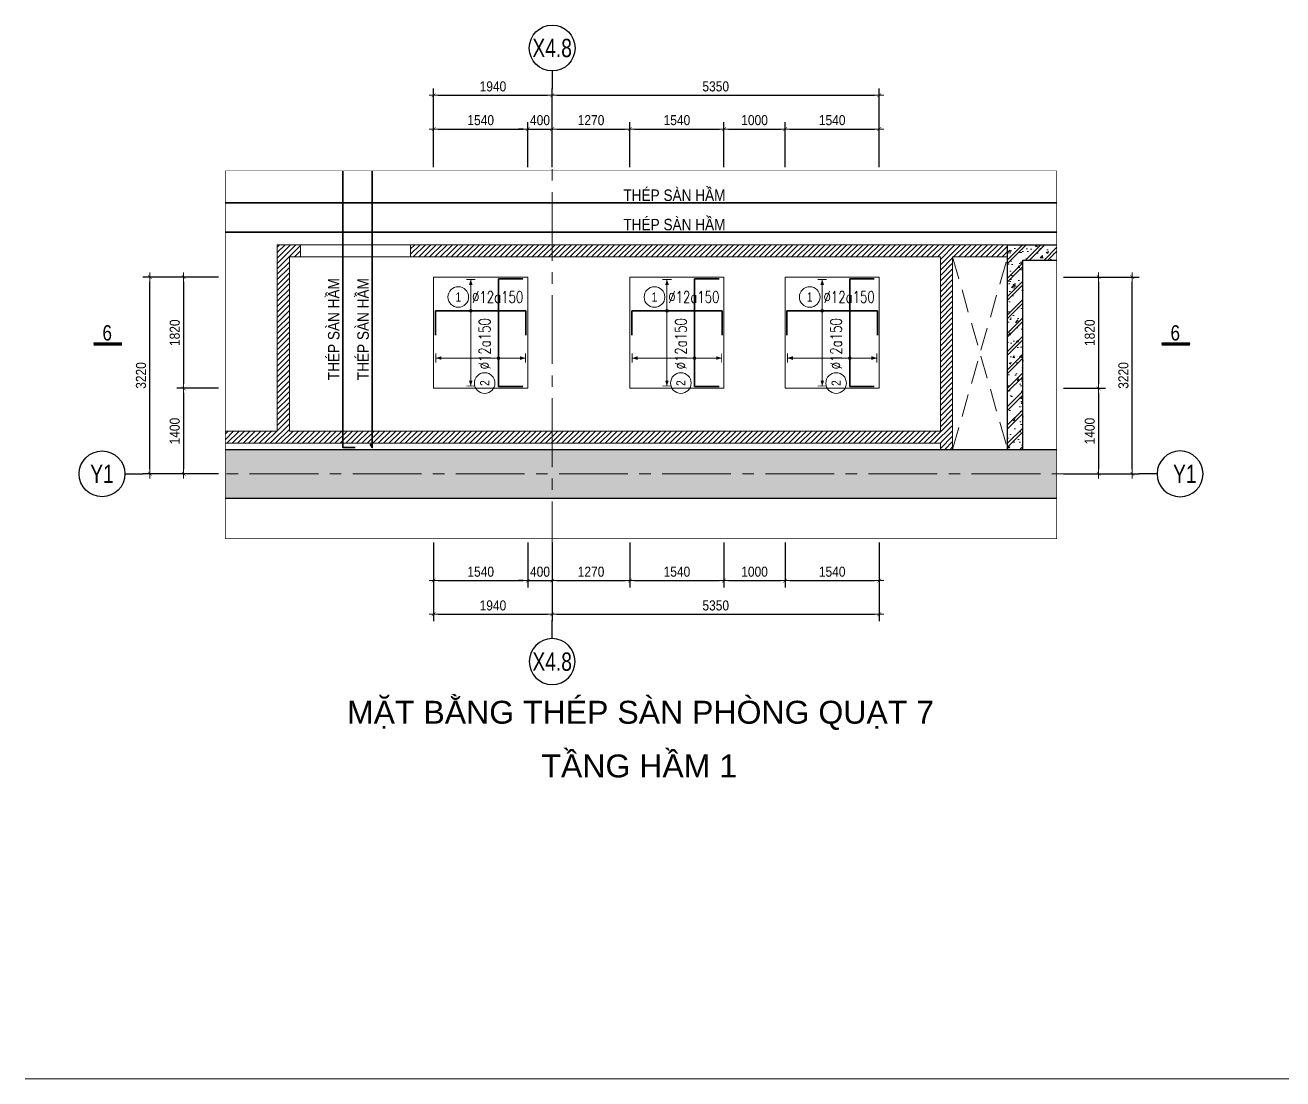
# Model space of a CAD drawing. Extents: x 517991 to 692152, y -83926 to 3506.
# Drawn here: x 638360 to 658936, y -62926 to -45683 of the extents above; entities that cross this region are included whole.
import ezdxf
from ezdxf.enums import TextEntityAlignment as Align

# ---------------------------------------------------------------- set-up
doc = ezdxf.new("R2010")
doc.units = 0
doc.header["$LTSCALE"] = 300
doc.header["$MEASUREMENT"] = 0
for name, pattern in [('CENTER2', [1.125, 0.75, -0.125, 0.125, -0.125]), ('DASHED2', [0.375, 0.25, -0.125]), ('HIDDEN', [0.375, 0.25, -0.125])]:
    doc.linetypes.add(name, pattern=pattern)
doc.layers.get('0').update_dxf_attribs({"linetype": 'CONTINUOUS'})
doc.layers.get('DEFPOINTS').update_dxf_attribs({"linetype": 'CONTINUOUS'})
for name, color, linetype, lineweight in [('00-TT.Dim', 8, 'CONTINUOUS', 13), ('B-CONTOUR2', 2, 'CONTINUOUS', 40), ('kata_thep - V', 2, 'CONTINUOUS', 35), ('NDC_S_AXIS', 5, 'CENTER2', 15), ('NDC_S_DIM', 1, 'CONTINUOUS', 15), ('NDC_S_OPENING', 5, 'DASHED2', 15), ('NDC_S_REBAR', 4, 'CONTINUOUS', 35), ('NDC_S_SLAB', 2, 'CONTINUOUS', 18), ('NDC_S_VN TEXT', 7, 'CONTINUOUS', 9), ('NDC_S_WALL', 6, 'CONTINUOUS', 25)]:
    doc.layers.add(name, color=color, linetype=linetype, lineweight=lineweight)
doc.layers.add('A-SYM', color=7, linetype='CONTINUOUS')
doc.styles.add('ARIAL', font='arial.ttf', dxfattribs={"width": 0.8})
doc.styles.add('Heerim', font='', dxfattribs={"width": 0.8})
doc.styles.add('NDC_ARIAL', font='arial.ttf', dxfattribs={"width": 0.85})
doc.styles.add('NDC_ROMANS', font='romans.shx', dxfattribs={"width": 0.8})
doc.styles.get("Standard").update_dxf_attribs({"font": 'arial.ttf'})
doc.styles.get('Heerim').set_extended_font_data('Dotum')
doc.dimstyles.new('NDC_1-75', dxfattribs={"dimscale": 75, "dimtxt": 2.2, "dimasz": 1, "dimexe": 1.5, "dimexo": 0, "dimgap": 0.8, "dimtad": 1, "dimdec": 0, "dimdsep": 46, "dimtxsty": 'NDC_ARIAL', "dimblk": 'DIMMARK', "dimcen": 49999.938995, "dimdle": 1.5, "dimclrd": 1, "dimclre": 1, "dimclrt": 3, "dimadec": 0, "dimazin": 0, "dimtfac": 1, "dimtdec": 0, "dimtix": 1, "dimtmove": 1, "dimatfit": 3, "dimfxl": 1, "dimarcsym": 0})
pattern_1 = [(50, (-137582.28, 2264.24), (358.63009, -31.37607), [37.5, -412.5]), (355, (-137582.28, 2264.24), (-69.37567, 376.09607), [30, -330]), (100.4514, (-137552.4, 2261.63), (289.25469, 344.71977), [31.8701, -350.57106]), (46.1842, (-137582.3, 2364.24), (533.62052, -82.7595), [56.25, -618.75]), (96.6356, (-137537.8, 2357.34), (467.33135, 487.05894), [47.80514, -525.8565]), (351.1842, (-137582.3, 2364.24), (467.33097, 487.0593), [45, -495]), (21, (-137532.28, 2339.24), (298.45353, -201.30945), [37.5, -412.5]), (326, (-137532.28, 2339.24), (121.65767, 362.57502), [30, -330]), (71.4514, (-137507.4, 2322.46), (420.11131, 161.26525), [31.8701, -350.57106]), (37.5, (-137582.28, 2264.24), (6.079928, 166.446927), [0, -326, 0, -335, 0, -331.25]), (7.5, (-137582.28, 2264.24), (131.53477, 197.205856), [0, -191, 0, -318.5, 0, -126.25]), (327.5, (-137693.78, 2264.24), (266.911218, -11.277436), [0, -125, 0, -390, 0, -517.5]), (317.5, (-137743.78, 2264.24), (291.593085, 50.05249), [0, -162.5, 0, -259, 0, -367.5]), (45, (-137582.28, 2264.24), (-150.26019, 150.26019), []), (45, (-137582.28, 2325.5), (-150.26019, 150.26019), [])]

# ---------------------------------------------------------------- blocks, each defined once
blk = doc.blocks.new('*U1')
for q in [(0, 0), (0, 2)]:
    blk.add_line((0, 4), q)
blk.add_circle((0, 9), 5)
at = {"style": 'Heerim', "width": 0.8}
blk.add_attdef('NO', text='', height=4, dxfattribs=at).set_placement((-0.01, 9.02), align=Align.MIDDLE_CENTER)
blk = doc.blocks.new('DIMMARK')
at = {"layer": 'NDC_S_DIM', "color": 1}
blk.add_line((-1.5, 0), (1, 0), dxfattribs=at)
at = {"layer": 'NDC_S_DIM', "color": 2, "const_width": 0.1}
blk.add_lwpolyline([(-0.42, -0.42), (0.42, 0.42)], dxfattribs=at)
blk = doc.blocks.new('*D766')
at = {"layer": 'DEFPOINTS', "color": 0, "transparency": 16777216}
for p in [(641526, -51626), (640953, -53026), (641526, -53026)]:
    blk.add_point(p, dxfattribs=at)
at = {"layer": 'NDC_S_DIM', "color": 1, "lineweight": -2, "transparency": 16777216}
for p, q in [((641526, -51626), (640840, -51626)), ((640953, -51701), (640953, -52951)), ((641526, -53026), (640840, -53026))]:
    blk.add_line(p, q, dxfattribs=at)
at = {"layer": 'NDC_S_DIM', "color": 1, "lineweight": -2, "transparency": 16777216, "xscale": 75, "yscale": 75, "zscale": 75}
for p, rotation in [((640953, -51626), 90), ((640953, -53026), 270)]:
    blk.add_blockref('DIMMARK', p, dxfattribs=dict(at, rotation=rotation))
at = {"layer": 'NDC_S_DIM', "color": 3, "transparency": 16777216, "insert": (640808, -52326), "char_height": 165, "attachment_point": 5, "rotation": 90, "style": 'NDC_ARIAL'}
blk.add_mtext('1400', dxfattribs=at)
blk = doc.blocks.new('*D767')
at = {"layer": 'DEFPOINTS', "color": 0, "transparency": 16777216}
for p in [(640401, -49806), (641526, -49806), (641526, -53026)]:
    blk.add_point(p, dxfattribs=at)
at = {"layer": 'NDC_S_DIM', "color": 1, "lineweight": -2, "transparency": 16777216}
for p, q in [((641526, -49806), (640288, -49806)), ((640401, -52951), (640401, -49881)), ((641526, -53026), (640288, -53026))]:
    blk.add_line(p, q, dxfattribs=at)
at = {"layer": 'NDC_S_DIM', "color": 1, "lineweight": -2, "transparency": 16777216, "xscale": 75, "yscale": 75, "zscale": 75}
for p, rotation in [((640401, -49806), 90), ((640401, -53026), 270)]:
    blk.add_blockref('DIMMARK', p, dxfattribs=dict(at, rotation=rotation))
at = {"layer": 'NDC_S_DIM', "color": 3, "transparency": 16777216, "insert": (640256, -51416), "char_height": 165, "attachment_point": 5, "rotation": 90, "style": 'NDC_ARIAL'}
blk.add_mtext('3220', dxfattribs=at)
blk = doc.blocks.new('*D768')
at = {"layer": 'DEFPOINTS', "color": 0, "transparency": 16777216}
for p in [(648253, -47383), (646983, -48006), (648253, -48006)]:
    blk.add_point(p, dxfattribs=at)
at = {"layer": 'NDC_S_DIM', "color": 1, "lineweight": -2, "transparency": 16777216}
for p, q in [((646983, -48006), (646983, -47270)), ((648253, -48006), (648253, -47270)), ((647058, -47383), (648178, -47383))]:
    blk.add_line(p, q, dxfattribs=at)
at = {"layer": 'NDC_S_DIM', "color": 1, "lineweight": -2, "transparency": 16777216, "xscale": 75, "yscale": 75, "zscale": 75, "rotation": 180}
blk.add_blockref('DIMMARK', (646983, -47383), dxfattribs=at)
at = {"layer": 'NDC_S_DIM', "color": 1, "lineweight": -2, "transparency": 16777216, "xscale": 75, "yscale": 75, "zscale": 75}
blk.add_blockref('DIMMARK', (648253, -47383), dxfattribs=at)
at = {"layer": 'NDC_S_DIM', "color": 3, "transparency": 16777216, "insert": (647618, -47238), "char_height": 165, "attachment_point": 5, "style": 'NDC_ARIAL'}
blk.add_mtext('1270', dxfattribs=at)
blk = doc.blocks.new('*D769')
at = {"layer": 'DEFPOINTS', "color": 0, "transparency": 16777216}
for p in [(652333, -46831), (646983, -48006), (652333, -48006)]:
    blk.add_point(p, dxfattribs=at)
at = {"layer": 'NDC_S_DIM', "color": 1, "lineweight": -2, "transparency": 16777216}
for p, q in [((646983, -48006), (646983, -46718)), ((647058, -46831), (652258, -46831)), ((652333, -48006), (652333, -46718))]:
    blk.add_line(p, q, dxfattribs=at)
at = {"layer": 'NDC_S_DIM', "color": 1, "lineweight": -2, "transparency": 16777216, "xscale": 75, "yscale": 75, "zscale": 75, "rotation": 180}
blk.add_blockref('DIMMARK', (646983, -46831), dxfattribs=at)
at = {"layer": 'NDC_S_DIM', "color": 1, "lineweight": -2, "transparency": 16777216, "xscale": 75, "yscale": 75, "zscale": 75}
blk.add_blockref('DIMMARK', (652333, -46831), dxfattribs=at)
at = {"layer": 'NDC_S_DIM', "color": 3, "transparency": 16777216, "insert": (649658, -46686), "char_height": 165, "attachment_point": 5, "style": 'NDC_ARIAL'}
blk.add_mtext('5350', dxfattribs=at)
blk = doc.blocks.new('*D770')
at = {"layer": 'DEFPOINTS', "color": 0, "transparency": 16777216}
for p in [(649793, -47383), (648253, -48006), (649793, -48006)]:
    blk.add_point(p, dxfattribs=at)
at = {"layer": 'NDC_S_DIM', "color": 1, "lineweight": -2, "transparency": 16777216}
for p, q in [((648253, -48006), (648253, -47270)), ((649793, -48006), (649793, -47270)), ((648328, -47383), (649718, -47383))]:
    blk.add_line(p, q, dxfattribs=at)
at = {"layer": 'NDC_S_DIM', "color": 1, "lineweight": -2, "transparency": 16777216, "xscale": 75, "yscale": 75, "zscale": 75, "rotation": 180}
blk.add_blockref('DIMMARK', (648253, -47383), dxfattribs=at)
at = {"layer": 'NDC_S_DIM', "color": 1, "lineweight": -2, "transparency": 16777216, "xscale": 75, "yscale": 75, "zscale": 75}
blk.add_blockref('DIMMARK', (649793, -47383), dxfattribs=at)
at = {"layer": 'NDC_S_DIM', "color": 3, "transparency": 16777216, "insert": (649023, -47238), "char_height": 165, "attachment_point": 5, "style": 'NDC_ARIAL'}
blk.add_mtext('1540', dxfattribs=at)
blk = doc.blocks.new('*D771')
at = {"layer": 'DEFPOINTS', "color": 0, "transparency": 16777216}
for p in [(650793, -47383), (649793, -48006), (650793, -48006)]:
    blk.add_point(p, dxfattribs=at)
at = {"layer": 'NDC_S_DIM', "color": 1, "lineweight": -2, "transparency": 16777216}
for p, q in [((649793, -48006), (649793, -47270)), ((650793, -48006), (650793, -47270)), ((649868, -47383), (650718, -47383))]:
    blk.add_line(p, q, dxfattribs=at)
at = {"layer": 'NDC_S_DIM', "color": 1, "lineweight": -2, "transparency": 16777216, "xscale": 75, "yscale": 75, "zscale": 75, "rotation": 180}
blk.add_blockref('DIMMARK', (649793, -47383), dxfattribs=at)
at = {"layer": 'NDC_S_DIM', "color": 1, "lineweight": -2, "transparency": 16777216, "xscale": 75, "yscale": 75, "zscale": 75}
blk.add_blockref('DIMMARK', (650793, -47383), dxfattribs=at)
at = {"layer": 'NDC_S_DIM', "color": 3, "transparency": 16777216, "insert": (650293, -47238), "char_height": 165, "attachment_point": 5, "style": 'NDC_ARIAL'}
blk.add_mtext('1000', dxfattribs=at)
blk = doc.blocks.new('*D772')
at = {"layer": 'DEFPOINTS', "color": 0, "transparency": 16777216}
for p in [(652333, -47383), (650793, -48006), (652333, -48006)]:
    blk.add_point(p, dxfattribs=at)
at = {"layer": 'NDC_S_DIM', "color": 1, "lineweight": -2, "transparency": 16777216}
for p, q in [((650793, -48006), (650793, -47270)), ((652333, -48006), (652333, -47270)), ((650868, -47383), (652258, -47383))]:
    blk.add_line(p, q, dxfattribs=at)
at = {"layer": 'NDC_S_DIM', "color": 1, "lineweight": -2, "transparency": 16777216, "xscale": 75, "yscale": 75, "zscale": 75, "rotation": 180}
blk.add_blockref('DIMMARK', (650793, -47383), dxfattribs=at)
at = {"layer": 'NDC_S_DIM', "color": 1, "lineweight": -2, "transparency": 16777216, "xscale": 75, "yscale": 75, "zscale": 75}
blk.add_blockref('DIMMARK', (652333, -47383), dxfattribs=at)
at = {"layer": 'NDC_S_DIM', "color": 3, "transparency": 16777216, "insert": (651563, -47238), "char_height": 165, "attachment_point": 5, "style": 'NDC_ARIAL'}
blk.add_mtext('1540', dxfattribs=at)
blk = doc.blocks.new('*D773')
at = {"layer": 'DEFPOINTS', "color": 0, "transparency": 16777216}
for p in [(646983, -47383), (646583, -48006), (646983, -48006)]:
    blk.add_point(p, dxfattribs=at)
at = {"layer": 'NDC_S_DIM', "color": 1, "lineweight": -2, "transparency": 16777216}
for p, q in [((646583, -48006), (646583, -47270)), ((646983, -48006), (646983, -47270)), ((646508, -47383), (646433, -47383)), ((646583, -47383), (646983, -47383)), ((647058, -47383), (647133, -47383))]:
    blk.add_line(p, q, dxfattribs=at)
at = {"layer": 'NDC_S_DIM', "color": 1, "lineweight": -2, "transparency": 16777216, "xscale": 75, "yscale": 75, "zscale": 75}
blk.add_blockref('DIMMARK', (646583, -47383), dxfattribs=at)
at = {"layer": 'NDC_S_DIM', "color": 1, "lineweight": -2, "transparency": 16777216, "xscale": 75, "yscale": 75, "zscale": 75, "rotation": 180}
blk.add_blockref('DIMMARK', (646983, -47383), dxfattribs=at)
at = {"layer": 'NDC_S_DIM', "color": 3, "transparency": 16777216, "insert": (646783, -47238), "char_height": 165, "attachment_point": 5, "style": 'NDC_ARIAL'}
blk.add_mtext('400', dxfattribs=at)
blk = doc.blocks.new('*D774')
at = {"layer": 'DEFPOINTS', "color": 0, "transparency": 16777216}
for p in [(646583, -47383), (645043, -48006), (646583, -48006)]:
    blk.add_point(p, dxfattribs=at)
at = {"layer": 'NDC_S_DIM', "color": 1, "lineweight": -2, "transparency": 16777216}
for p, q in [((645043, -48006), (645043, -47270)), ((646583, -48006), (646583, -47270)), ((645118, -47383), (646508, -47383))]:
    blk.add_line(p, q, dxfattribs=at)
at = {"layer": 'NDC_S_DIM', "color": 1, "lineweight": -2, "transparency": 16777216, "xscale": 75, "yscale": 75, "zscale": 75, "rotation": 180}
blk.add_blockref('DIMMARK', (645043, -47383), dxfattribs=at)
at = {"layer": 'NDC_S_DIM', "color": 1, "lineweight": -2, "transparency": 16777216, "xscale": 75, "yscale": 75, "zscale": 75}
blk.add_blockref('DIMMARK', (646583, -47383), dxfattribs=at)
at = {"layer": 'NDC_S_DIM', "color": 3, "transparency": 16777216, "insert": (645813, -47238), "char_height": 165, "attachment_point": 5, "style": 'NDC_ARIAL'}
blk.add_mtext('1540', dxfattribs=at)
blk = doc.blocks.new('*D775')
at = {"layer": 'DEFPOINTS', "color": 0, "transparency": 16777216}
for p in [(646983, -46831), (645043, -48006), (646983, -48006)]:
    blk.add_point(p, dxfattribs=at)
at = {"layer": 'NDC_S_DIM', "color": 1, "lineweight": -2, "transparency": 16777216}
for p, q in [((645043, -48006), (645043, -46718)), ((645118, -46831), (646908, -46831)), ((646983, -48006), (646983, -46718))]:
    blk.add_line(p, q, dxfattribs=at)
at = {"layer": 'NDC_S_DIM', "color": 1, "lineweight": -2, "transparency": 16777216, "xscale": 75, "yscale": 75, "zscale": 75, "rotation": 180}
blk.add_blockref('DIMMARK', (645043, -46831), dxfattribs=at)
at = {"layer": 'NDC_S_DIM', "color": 1, "lineweight": -2, "transparency": 16777216, "xscale": 75, "yscale": 75, "zscale": 75}
blk.add_blockref('DIMMARK', (646983, -46831), dxfattribs=at)
at = {"layer": 'NDC_S_DIM', "color": 3, "transparency": 16777216, "insert": (646013, -46686), "char_height": 165, "attachment_point": 5, "style": 'NDC_ARIAL'}
blk.add_mtext('1940', dxfattribs=at)
blk = doc.blocks.new('*D776')
at = {"layer": 'DEFPOINTS', "color": 0, "transparency": 16777216}
for p in [(641526, -49806), (640953, -51626), (641526, -51626)]:
    blk.add_point(p, dxfattribs=at)
at = {"layer": 'NDC_S_DIM', "color": 1, "lineweight": -2, "transparency": 16777216}
for p, q in [((641526, -49806), (640840, -49806)), ((640953, -49881), (640953, -51551)), ((641526, -51626), (640840, -51626))]:
    blk.add_line(p, q, dxfattribs=at)
at = {"layer": 'NDC_S_DIM', "color": 1, "lineweight": -2, "transparency": 16777216, "xscale": 75, "yscale": 75, "zscale": 75}
for p, rotation in [((640953, -49806), 90), ((640953, -51626), 270)]:
    blk.add_blockref('DIMMARK', p, dxfattribs=dict(at, rotation=rotation))
at = {"layer": 'NDC_S_DIM', "color": 3, "transparency": 16777216, "insert": (640808, -50716), "char_height": 165, "attachment_point": 5, "rotation": 90, "style": 'NDC_ARIAL'}
blk.add_mtext('1820', dxfattribs=at)
blk = doc.blocks.new('*D783')
at = {"layer": 'DEFPOINTS', "color": 0, "transparency": 16777216}
for p in [(646983, -54150), (648253, -54150), (648253, -54773)]:
    blk.add_point(p, dxfattribs=at)
at = {"layer": 'NDC_S_DIM', "color": 1, "lineweight": -2, "transparency": 16777216}
for p, q in [((646983, -54150), (646983, -54885)), ((648253, -54150), (648253, -54885)), ((647058, -54773), (648178, -54773))]:
    blk.add_line(p, q, dxfattribs=at)
at = {"layer": 'NDC_S_DIM', "color": 1, "lineweight": -2, "transparency": 16777216, "xscale": 75, "yscale": 75, "zscale": 75, "rotation": 180}
blk.add_blockref('DIMMARK', (646983, -54773), dxfattribs=at)
at = {"layer": 'NDC_S_DIM', "color": 1, "lineweight": -2, "transparency": 16777216, "xscale": 75, "yscale": 75, "zscale": 75}
blk.add_blockref('DIMMARK', (648253, -54773), dxfattribs=at)
at = {"layer": 'NDC_S_DIM', "color": 3, "transparency": 16777216, "insert": (647618, -54628), "char_height": 165, "attachment_point": 5, "style": 'NDC_ARIAL'}
blk.add_mtext('1270', dxfattribs=at)
blk = doc.blocks.new('*D784')
at = {"layer": 'DEFPOINTS', "color": 0, "transparency": 16777216}
for p in [(646983, -54150), (652333, -54150), (652333, -55324)]:
    blk.add_point(p, dxfattribs=at)
at = {"layer": 'NDC_S_DIM', "color": 1, "lineweight": -2, "transparency": 16777216}
for p, q in [((646983, -54150), (646983, -55437)), ((652333, -54150), (652333, -55437)), ((647058, -55324), (652258, -55324))]:
    blk.add_line(p, q, dxfattribs=at)
at = {"layer": 'NDC_S_DIM', "color": 1, "lineweight": -2, "transparency": 16777216, "xscale": 75, "yscale": 75, "zscale": 75, "rotation": 180}
blk.add_blockref('DIMMARK', (646983, -55324), dxfattribs=at)
at = {"layer": 'NDC_S_DIM', "color": 1, "lineweight": -2, "transparency": 16777216, "xscale": 75, "yscale": 75, "zscale": 75}
blk.add_blockref('DIMMARK', (652333, -55324), dxfattribs=at)
at = {"layer": 'NDC_S_DIM', "color": 3, "transparency": 16777216, "insert": (649658, -55180), "char_height": 165, "attachment_point": 5, "style": 'NDC_ARIAL'}
blk.add_mtext('5350', dxfattribs=at)
blk = doc.blocks.new('*D777')
at = {"layer": 'DEFPOINTS', "color": 0, "transparency": 16777216}
for p in [(648253, -54150), (649793, -54150), (649793, -54773)]:
    blk.add_point(p, dxfattribs=at)
at = {"layer": 'NDC_S_DIM', "color": 1, "lineweight": -2, "transparency": 16777216}
for p, q in [((648253, -54150), (648253, -54885)), ((649793, -54150), (649793, -54885)), ((648328, -54773), (649718, -54773))]:
    blk.add_line(p, q, dxfattribs=at)
at = {"layer": 'NDC_S_DIM', "color": 1, "lineweight": -2, "transparency": 16777216, "xscale": 75, "yscale": 75, "zscale": 75, "rotation": 180}
blk.add_blockref('DIMMARK', (648253, -54773), dxfattribs=at)
at = {"layer": 'NDC_S_DIM', "color": 1, "lineweight": -2, "transparency": 16777216, "xscale": 75, "yscale": 75, "zscale": 75}
blk.add_blockref('DIMMARK', (649793, -54773), dxfattribs=at)
at = {"layer": 'NDC_S_DIM', "color": 3, "transparency": 16777216, "insert": (649023, -54628), "char_height": 165, "attachment_point": 5, "style": 'NDC_ARIAL'}
blk.add_mtext('1540', dxfattribs=at)
blk = doc.blocks.new('*D778')
at = {"layer": 'DEFPOINTS', "color": 0, "transparency": 16777216}
for p in [(649793, -54150), (650793, -54150), (650793, -54773)]:
    blk.add_point(p, dxfattribs=at)
at = {"layer": 'NDC_S_DIM', "color": 1, "lineweight": -2, "transparency": 16777216}
for p, q in [((649793, -54150), (649793, -54885)), ((650793, -54150), (650793, -54885)), ((649868, -54773), (650718, -54773))]:
    blk.add_line(p, q, dxfattribs=at)
at = {"layer": 'NDC_S_DIM', "color": 1, "lineweight": -2, "transparency": 16777216, "xscale": 75, "yscale": 75, "zscale": 75, "rotation": 180}
blk.add_blockref('DIMMARK', (649793, -54773), dxfattribs=at)
at = {"layer": 'NDC_S_DIM', "color": 1, "lineweight": -2, "transparency": 16777216, "xscale": 75, "yscale": 75, "zscale": 75}
blk.add_blockref('DIMMARK', (650793, -54773), dxfattribs=at)
at = {"layer": 'NDC_S_DIM', "color": 3, "transparency": 16777216, "insert": (650293, -54628), "char_height": 165, "attachment_point": 5, "style": 'NDC_ARIAL'}
blk.add_mtext('1000', dxfattribs=at)
blk = doc.blocks.new('*D779')
at = {"layer": 'DEFPOINTS', "color": 0, "transparency": 16777216}
for p in [(650793, -54150), (652333, -54150), (652333, -54773)]:
    blk.add_point(p, dxfattribs=at)
at = {"layer": 'NDC_S_DIM', "color": 1, "lineweight": -2, "transparency": 16777216}
for p, q in [((650793, -54150), (650793, -54885)), ((652333, -54150), (652333, -54885)), ((650868, -54773), (652258, -54773))]:
    blk.add_line(p, q, dxfattribs=at)
at = {"layer": 'NDC_S_DIM', "color": 1, "lineweight": -2, "transparency": 16777216, "xscale": 75, "yscale": 75, "zscale": 75, "rotation": 180}
blk.add_blockref('DIMMARK', (650793, -54773), dxfattribs=at)
at = {"layer": 'NDC_S_DIM', "color": 1, "lineweight": -2, "transparency": 16777216, "xscale": 75, "yscale": 75, "zscale": 75}
blk.add_blockref('DIMMARK', (652333, -54773), dxfattribs=at)
at = {"layer": 'NDC_S_DIM', "color": 3, "transparency": 16777216, "insert": (651563, -54628), "char_height": 165, "attachment_point": 5, "style": 'NDC_ARIAL'}
blk.add_mtext('1540', dxfattribs=at)
blk = doc.blocks.new('*D780')
at = {"layer": 'DEFPOINTS', "color": 0, "transparency": 16777216}
for p in [(646583, -54150), (646983, -54150), (646983, -54773)]:
    blk.add_point(p, dxfattribs=at)
at = {"layer": 'NDC_S_DIM', "color": 1, "lineweight": -2, "transparency": 16777216}
for p, q in [((646583, -54150), (646583, -54885)), ((646983, -54150), (646983, -54885)), ((646508, -54773), (646433, -54773)), ((646583, -54773), (646983, -54773)), ((647058, -54773), (647133, -54773))]:
    blk.add_line(p, q, dxfattribs=at)
at = {"layer": 'NDC_S_DIM', "color": 1, "lineweight": -2, "transparency": 16777216, "xscale": 75, "yscale": 75, "zscale": 75}
blk.add_blockref('DIMMARK', (646583, -54773), dxfattribs=at)
at = {"layer": 'NDC_S_DIM', "color": 1, "lineweight": -2, "transparency": 16777216, "xscale": 75, "yscale": 75, "zscale": 75, "rotation": 180}
blk.add_blockref('DIMMARK', (646983, -54773), dxfattribs=at)
at = {"layer": 'NDC_S_DIM', "color": 3, "transparency": 16777216, "insert": (646783, -54628), "char_height": 165, "attachment_point": 5, "style": 'NDC_ARIAL'}
blk.add_mtext('400', dxfattribs=at)
blk = doc.blocks.new('*D781')
at = {"layer": 'DEFPOINTS', "color": 0, "transparency": 16777216}
for p in [(645043, -54150), (646583, -54150), (646583, -54773)]:
    blk.add_point(p, dxfattribs=at)
at = {"layer": 'NDC_S_DIM', "color": 1, "lineweight": -2, "transparency": 16777216}
for p, q in [((645043, -54150), (645043, -54885)), ((646583, -54150), (646583, -54885)), ((645118, -54773), (646508, -54773))]:
    blk.add_line(p, q, dxfattribs=at)
at = {"layer": 'NDC_S_DIM', "color": 1, "lineweight": -2, "transparency": 16777216, "xscale": 75, "yscale": 75, "zscale": 75, "rotation": 180}
blk.add_blockref('DIMMARK', (645043, -54773), dxfattribs=at)
at = {"layer": 'NDC_S_DIM', "color": 1, "lineweight": -2, "transparency": 16777216, "xscale": 75, "yscale": 75, "zscale": 75}
blk.add_blockref('DIMMARK', (646583, -54773), dxfattribs=at)
at = {"layer": 'NDC_S_DIM', "color": 3, "transparency": 16777216, "insert": (645813, -54628), "char_height": 165, "attachment_point": 5, "style": 'NDC_ARIAL'}
blk.add_mtext('1540', dxfattribs=at)
blk = doc.blocks.new('*D782')
at = {"layer": 'DEFPOINTS', "color": 0, "transparency": 16777216}
for p in [(645043, -54150), (646983, -54150), (646983, -55324)]:
    blk.add_point(p, dxfattribs=at)
at = {"layer": 'NDC_S_DIM', "color": 1, "lineweight": -2, "transparency": 16777216}
for p, q in [((645043, -54150), (645043, -55437)), ((646983, -54150), (646983, -55437)), ((645118, -55324), (646908, -55324))]:
    blk.add_line(p, q, dxfattribs=at)
at = {"layer": 'NDC_S_DIM', "color": 1, "lineweight": -2, "transparency": 16777216, "xscale": 75, "yscale": 75, "zscale": 75, "rotation": 180}
blk.add_blockref('DIMMARK', (645043, -55324), dxfattribs=at)
at = {"layer": 'NDC_S_DIM', "color": 1, "lineweight": -2, "transparency": 16777216, "xscale": 75, "yscale": 75, "zscale": 75}
blk.add_blockref('DIMMARK', (646983, -55324), dxfattribs=at)
at = {"layer": 'NDC_S_DIM', "color": 3, "transparency": 16777216, "insert": (646013, -55180), "char_height": 165, "attachment_point": 5, "style": 'NDC_ARIAL'}
blk.add_mtext('1940', dxfattribs=at)
blk = doc.blocks.new('*D786')
at = {"layer": 'DEFPOINTS', "color": 0, "transparency": 16777216}
for p in [(655347, -51626), (655347, -53026), (655921, -53026)]:
    blk.add_point(p, dxfattribs=at)
at = {"layer": 'NDC_S_DIM', "color": 1, "lineweight": -2, "transparency": 16777216}
for p, q in [((655347, -51626), (656033, -51626)), ((655921, -51701), (655921, -52951)), ((655347, -53026), (656033, -53026))]:
    blk.add_line(p, q, dxfattribs=at)
at = {"layer": 'NDC_S_DIM', "color": 1, "lineweight": -2, "transparency": 16777216, "xscale": 75, "yscale": 75, "zscale": 75}
for p, rotation in [((655921, -51626), 90), ((655921, -53026), 270)]:
    blk.add_blockref('DIMMARK', p, dxfattribs=dict(at, rotation=rotation))
at = {"layer": 'NDC_S_DIM', "color": 3, "transparency": 16777216, "insert": (655777, -52326), "char_height": 165, "attachment_point": 5, "rotation": 90, "style": 'NDC_ARIAL'}
blk.add_mtext('1400', dxfattribs=at)
blk = doc.blocks.new('*D787')
at = {"layer": 'DEFPOINTS', "color": 0, "transparency": 16777216}
for p in [(655347, -49806), (656473, -49806), (655347, -53026)]:
    blk.add_point(p, dxfattribs=at)
at = {"layer": 'NDC_S_DIM', "color": 1, "lineweight": -2, "transparency": 16777216}
for p, q in [((655347, -49806), (656585, -49806)), ((656473, -52951), (656473, -49881)), ((655347, -53026), (656585, -53026))]:
    blk.add_line(p, q, dxfattribs=at)
at = {"layer": 'NDC_S_DIM', "color": 1, "lineweight": -2, "transparency": 16777216, "xscale": 75, "yscale": 75, "zscale": 75}
for p, rotation in [((656473, -49806), 90), ((656473, -53026), 270)]:
    blk.add_blockref('DIMMARK', p, dxfattribs=dict(at, rotation=rotation))
at = {"layer": 'NDC_S_DIM', "color": 3, "transparency": 16777216, "insert": (656328, -51416), "char_height": 165, "attachment_point": 5, "rotation": 90, "style": 'NDC_ARIAL'}
blk.add_mtext('3220', dxfattribs=at)
blk = doc.blocks.new('*D785')
at = {"layer": 'DEFPOINTS', "color": 0, "transparency": 16777216}
for p in [(655347, -49806), (655347, -51626), (655921, -51626)]:
    blk.add_point(p, dxfattribs=at)
at = {"layer": 'NDC_S_DIM', "color": 1, "lineweight": -2, "transparency": 16777216}
for p, q in [((655347, -49806), (656033, -49806)), ((655921, -49881), (655921, -51551)), ((655347, -51626), (656033, -51626))]:
    blk.add_line(p, q, dxfattribs=at)
at = {"layer": 'NDC_S_DIM', "color": 1, "lineweight": -2, "transparency": 16777216, "xscale": 75, "yscale": 75, "zscale": 75}
for p, rotation in [((655921, -49806), 90), ((655921, -51626), 270)]:
    blk.add_blockref('DIMMARK', p, dxfattribs=dict(at, rotation=rotation))
at = {"layer": 'NDC_S_DIM', "color": 3, "transparency": 16777216, "insert": (655777, -50716), "char_height": 165, "attachment_point": 5, "rotation": 90, "style": 'NDC_ARIAL'}
blk.add_mtext('1820', dxfattribs=at)
blk = doc.blocks.new('*U788')
h = blk.add_hatch(color=1)
edge = h.paths.add_edge_path()
edge.add_arc((0, 0), 0.3, 0, 360)
at = {"layer": 'NDC_S_DIM', "color": 1}
for q in [(0, 6.84), (0, -16.42)]:
    blk.add_line((0, 0), q, dxfattribs=at)
for points in [[(-1, 6.84, 0.2, 0.2, 0), (1, 6.84, 0, 0, 0)], [(-1, -16.42, 0.2, 0.2, 0), (1, -16.42, 0, 0, 0)]]:
    blk.add_lwpolyline(points, format="xyseb", dxfattribs=at)
at = {"layer": 'NDC_S_DIM'}
blk.add_circle((-2.72, 3), 2.25, dxfattribs=at)
at = {"layer": 'NDC_S_DIM', "color": 1}
blk.add_circle((0, 0), 0.3, dxfattribs=at)
for points in [[(-0.4, 5.64), (0, 6.84), (0.4, 5.64)], [(-0.4, -15.22), (0, -16.42), (0.4, -15.22)]]:
    blk.add_solid(points, dxfattribs=at)
at = {"layer": 'NDC_S_REBAR'}
for p, q in [((0, 0), (-7.7, 0)), ((-7.7, 0), (-7.7, -5.33)), ((0, 0), (12.03, 0)), ((12.03, 0), (12.03, -5.33))]:
    blk.add_line(p, q, dxfattribs=at)
at = {"layer": 'NDC_S_VN TEXT', "style": 'ARIAL', "width": 0.8}
blk.add_attdef('KHT', text='', height=2, dxfattribs=at).set_placement((-2.72, 3), align=Align.MIDDLE_CENTER)
at = {"layer": 'NDC_S_VN TEXT', "color": 3, "style": 'NDC_ROMANS', "width": 0.75}
blk.add_attdef('DKT', (0.28, 1.75), '', height=2.5, dxfattribs=at)
blk = doc.blocks.new('*U789')
h = blk.add_hatch(color=1)
edge = h.paths.add_edge_path()
edge.add_arc((0, 0), 0.3, 0, 360)
at = {"layer": 'NDC_S_DIM', "color": 1}
for q in [(0, 13.63), (0, -5.9)]:
    blk.add_line((0, 0), q, dxfattribs=at)
for points in [[(-1, 13.63, 0.2, 0.2, 0), (1, 13.63, 0, 0, 0)], [(-1, -5.9, 0.2, 0.2, 0), (1, -5.9, 0, 0, 0)]]:
    blk.add_lwpolyline(points, format="xyseb", dxfattribs=at)
at = {"layer": 'NDC_S_DIM'}
blk.add_circle((-5.46, 3), 2.25, dxfattribs=at)
at = {"layer": 'NDC_S_DIM', "color": 1}
blk.add_circle((0, 0), 0.3, dxfattribs=at)
for points in [[(-0.4, 12.43), (0, 13.63), (0.4, 12.43)], [(-0.4, -4.7), (0, -5.9), (0.4, -4.7)]]:
    blk.add_solid(points, dxfattribs=at)
at = {"layer": 'NDC_S_REBAR'}
for p, q in [((0, 0), (-6.2, 0)), ((-6.2, 0), (-6.2, -5.33)), ((0, 0), (17.27, 0)), ((17.27, 0), (17.27, -5.33))]:
    blk.add_line(p, q, dxfattribs=at)
at = {"layer": 'NDC_S_VN TEXT', "style": 'ARIAL', "width": 0.8}
blk.add_attdef('KHT', text='', height=2, dxfattribs=at).set_placement((-5.46, 3), align=Align.MIDDLE_CENTER)
at = {"layer": 'NDC_S_VN TEXT', "color": 3, "style": 'NDC_ROMANS', "width": 0.75}
blk.add_attdef('DKT', (-2.46, 1.75), '', height=2.5, dxfattribs=at)
blk = doc.blocks.new('*U340')
at = {"color": 0, "linetype": 'ByBlock', "lineweight": -2}
blk.add_line((-3.65, 0), (1, 0), dxfattribs=at)
at = {"ltscale": 0.005, "const_width": 0.5}
blk.add_lwpolyline([(1, 0), (-3.65, 0)], dxfattribs=at)
at = {"color": 0, "linetype": 'ByBlock', "lineweight": -2, "style": 'ARIAL', "width": 0.8}
blk.add_attdef('DETAIL', text='', height=2.5, dxfattribs=at).set_placement((-0.64, 1.82), align=Align.MIDDLE_RIGHT)

msp = doc.modelspace()

# ---------------------------------------------------------------- hatches: boundary and pattern name
at = {"layer": '00-TT.Dim'}
h = msp.add_hatch(dxfattribs=at)
h.set_pattern_fill('ANSI31', color=256, scale=500)
h.set_pattern_definition([(45, (-137582.28, 2264.24), (-44.194174, 44.194174), [])])
h.paths.add_polyline_path([(653532.7, -49476), (654432.7, -49476), (654432.7, -49276), (644665.3, -49276), (644665.3, -49476), (653332.7, -49476), (653332.7, -52326), (642682.7, -52326), (642682.7, -49476), (642865.3, -49476), (642865.3, -49276), (642482.7, -49276), (642482.7, -52326), (641636.8, -52326), (641636.8, -52526), (653332.7, -52526), (653332.7, -52626), (653532.7, -52626)])
h = msp.add_hatch(dxfattribs=at)
h.set_pattern_fill('BT-01', color=256, scale=50, pattern_type=2)
h.set_pattern_definition(pattern_1)
h.paths.add_polyline_path([(654682.7, -49526), (655236.8, -49526), (655236.8, -49276), (654432.7, -49276), (654432.7, -52626), (654682.7, -52626)])
h = msp.add_hatch(dxfattribs=at)
h.set_pattern_fill('BT-01', color=256, scale=50, pattern_type=2)
h.set_pattern_definition(pattern_1)
h.paths.add_polyline_path([(655236.8, -52626), (641636.8, -52626), (641636.8, -53426), (655236.8, -53426)])

# ---------------------------------------------------------------- linework, layer by layer
at = {"layer": 'B-CONTOUR2', "color": 0, "const_width": 10}
msp.add_lwpolyline([(641636.8, -54088.4), (655236.8, -54088.4), (655236.8, -48066.7), (641636.8, -48066.7)], close=True, dxfattribs=at)
at = {"layer": 'NDC_S_AXIS', "ltscale": 5}
for points in [[(646982.7, -46726.2), (646982.7, -55500.7)], [(640344.5, -53026), (655895.5, -53026)]]:
    msp.add_lwpolyline(points, dxfattribs=at)
at = {"layer": 'NDC_S_DIM'}
for points in [[(641636.8, -52326), (642482.7, -52326), (642482.7, -49276), (654432.7, -49276)], [(642865.3, -49276), (642865.3, -49476)], [(644665.3, -49276), (644665.3, -49476)], [(653532.7, -52626), (653532.7, -49476), (654432.7, -49476)], [(641636.8, -52526), (653332.7, -52526), (653332.7, -52626)], [(638360.4, -62926.5), (676317.6, -62926.5)]]:
    msp.add_lwpolyline(points, dxfattribs=at)
msp.add_lwpolyline([(642682.7, -49476), (653332.7, -49476), (653332.7, -52326), (642682.7, -52326)], close=True, dxfattribs=at)
at = {"layer": 'NDC_S_OPENING', "ltscale": 5}
for points in [[(653532.7, -49476), (654432.7, -52626)], [(653532.7, -52626), (654432.7, -49476)]]:
    msp.add_lwpolyline(points, dxfattribs=at)
at = {"layer": 'NDC_S_REBAR'}
for points in [[(643759.2, -52596), (643559.2, -52596), (643559.2, -48066.7)], [(644007.1, -52539.9), (644039.5, -52596), (644039.5, -48066.7)], [(641636.8, -48592.1), (655236.8, -48592.1)], [(641636.8, -49072.4), (655236.8, -49072.4)]]:
    msp.add_lwpolyline(points, dxfattribs=at)
at = {"layer": 'NDC_S_SLAB'}
for points in [[(645042.7, -49806), (646582.7, -49806), (646582.7, -51626), (645042.7, -51626)], [(648252.7, -49806), (649792.7, -49806), (649792.7, -51626), (648252.7, -51626)], [(650792.7, -49806), (652332.7, -49806), (652332.7, -51626), (650792.7, -51626)]]:
    msp.add_lwpolyline(points, close=True, dxfattribs=at)
at = {"layer": 'NDC_S_WALL'}
for points in [[(654432.7, -52626), (654432.7, -49276), (655236.8, -49276)], [(654682.7, -52626), (654682.7, -49526), (655236.8, -49526)], [(641636.8, -52626), (655236.8, -52626)], [(641636.8, -53426), (655236.8, -53426)]]:
    msp.add_lwpolyline(points, dxfattribs=at)

# ---------------------------------------------------------------- block references
at = {"xscale": 75, "yscale": 75, "zscale": 75}
for p in [(645650.3, -50356.7), (648860.3, -50356.7), (651400.3, -50356.7)]:
    msp.add_blockref('*U788', p, dxfattribs=at).add_auto_attribs({'KHT': '1', 'DKT': '%%c12a150'})
at = {"layer": 'A-SYM', "xscale": 75, "yscale": 75, "zscale": 75}
msp.add_blockref('*U1', (646982.7, -46732.5), dxfattribs=at).add_auto_attribs({'NO': 'X4.8'})
at = {"layer": 'A-SYM'}
ref = msp.add_blockref('*U1', (640293.4, -53026), dxfattribs=dict(at, xscale=75, yscale=75, zscale=75, rotation=90))
ref.add_attrib('NO', 'Y1', dxfattribs={"layer": '0', "height": 300, "style": 'Heerim', "width": 0.8}).set_placement((639617.1, -53026.5), align=Align.MIDDLE_CENTER)
ref = msp.add_blockref('*U1', (656580.1, -53026), dxfattribs=dict(at, xscale=-75, yscale=75, zscale=75, rotation=270))
ref.add_attrib('NO', 'Y1', dxfattribs={"layer": '0', "height": 300, "style": 'Heerim', "width": 0.8}).set_placement((657332, -53026.5), align=Align.MIDDLE_CENTER)
ref = msp.add_blockref('*U1', (646982.7, -55422.6), dxfattribs=dict(at, xscale=-75, yscale=75, zscale=75, rotation=180))
ref.add_attrib('NO', 'X4.8', dxfattribs={"layer": '0', "height": 300, "style": 'Heerim', "width": 0.8}).set_placement((646982.2, -56098.5), align=Align.MIDDLE_CENTER)
at = {"layer": 'kata_thep - V', "xscale": 75, "yscale": 75, "zscale": 75, "rotation": 90}
for p in [(646102.6, -51130.9), (649312.6, -51130.9), (651852.6, -51130.9)]:
    msp.add_blockref('*U789', p, dxfattribs=at).add_auto_attribs({'KHT': '2', 'DKT': '%%c12a150'})
at = {"layer": 'NDC_S_VN TEXT', "xscale": 100, "yscale": 100, "zscale": 100}
for p in [(639844.4, -50900.2), (657317.4, -50900.2)]:
    msp.add_blockref('*U340', p, dxfattribs=at).add_auto_attribs({'DETAIL': '6'})

# ---------------------------------------------------------------- texts
at = {"style": 'NDC_ARIAL', "width": 0.85}
for p in [(648147.5, -48559.6), (648147.5, -49039.9)]:
    msp.add_text('THÉP SÀN HẦM', height=187.5, dxfattribs=at).set_placement(p)
for p in [(643502, -51492.6), (643982.4, -51492.6)]:
    msp.add_text('THÉP SÀN HẦM', height=187.5, rotation=90, dxfattribs=at).set_placement(p)
at = {"linetype": 'HIDDEN'}
for s, p in [('MẶT BẰNG THÉP SÀN PHÒNG QUẠT 7', (643624.9, -57114.6)), ('TẦNG HẦM 1', (646806.2, -57993.4))]:
    msp.add_text(s, height=375, dxfattribs=at).set_placement(p)

# ---------------------------------------------------------------- dimensions: what is measured, and where the dimension line sits
at = {"layer": 'NDC_S_DIM'}
for base, p1, p2, picture, middle in [((646982.7, -46830.7), (645042.7, -48005.5), (646982.7, -48005.5), '*D775', (646012.7, -46686.5)), ((652332.7, -46830.7), (646982.7, -48005.5), (652332.7, -48005.5), '*D769', (649657.7, -46686.4)), ((646582.7, -47382.5), (645042.7, -48005.5), (646582.7, -48005.5), '*D774', (645812.7, -47238.3)), ((646982.7, -47382.5), (646582.7, -48005.5), (646982.7, -48005.5), '*D773', (646782.7, -47238.3)), ((648252.7, -47382.5), (646982.7, -48005.5), (648252.7, -48005.5), '*D768', (647617.7, -47238.3)), ((649792.7, -47382.5), (648252.7, -48005.5), (649792.7, -48005.5), '*D770', (649022.7, -47238.3)), ((650792.7, -47382.5), (649792.7, -48005.5), (650792.7, -48005.5), '*D771', (650292.7, -47238.3)), ((652332.7, -47382.5), (650792.7, -48005.5), (652332.7, -48005.5), '*D772', (651562.7, -47238.3)), ((646582.7, -54772.6), (645042.7, -54149.6), (646582.7, -54149.6), '*D781', (645812.7, -54628.3)), ((646982.7, -55324.4), (645042.7, -54149.6), (646982.7, -54149.6), '*D782', (646012.7, -55180.1)), ((646982.7, -54772.6), (646582.7, -54149.6), (646982.7, -54149.6), '*D780', (646782.7, -54628.3)), ((648252.7, -54772.6), (646982.7, -54149.6), (648252.7, -54149.6), '*D783', (647617.7, -54628.3)), ((652332.7, -55324.4), (646982.7, -54149.6), (652332.7, -54149.6), '*D784', (649657.7, -55180.1)), ((649792.7, -54772.6), (648252.7, -54149.6), (649792.7, -54149.6), '*D777', (649022.7, -54628.3)), ((650792.7, -54772.6), (649792.7, -54149.6), (650792.7, -54149.6), '*D778', (650292.7, -54628.3)), ((652332.7, -54772.6), (650792.7, -54149.6), (652332.7, -54149.6), '*D779', (651562.7, -54628.3))]:
    dim = msp.add_linear_dim(base=base, p1=p1, p2=p2, dimstyle='NDC_1-75', dxfattribs=at)
    dim.commit()
    dim.dimension.update_dxf_attribs({"geometry": picture, "text_midpoint": middle})
for base, p1, p2, picture, middle in [((640400.7, -49806), (641526.1, -53026), (641526.1, -49806), '*D767', (640256.4, -51416)), ((640952.6, -51626), (641526.1, -49806), (641526.1, -51626), '*D776', (640808.3, -50716)), ((656472.8, -49806), (655347.5, -53026), (655347.5, -49806), '*D787', (656328.5, -51416)), ((655921, -51626), (655347.5, -49806), (655347.5, -51626), '*D785', (655776.7, -50716)), ((640952.6, -53026), (641526.1, -51626), (641526.1, -53026), '*D766', (640808.3, -52326)), ((655921, -53026), (655347.5, -51626), (655347.5, -53026), '*D786', (655776.7, -52326))]:
    dim = msp.add_linear_dim(base=base, p1=p1, p2=p2, angle=90, dimstyle='NDC_1-75', dxfattribs=at)
    dim.commit()
    dim.dimension.update_dxf_attribs({"geometry": picture, "text_midpoint": middle})

doc.saveas('drawing.dxf')
